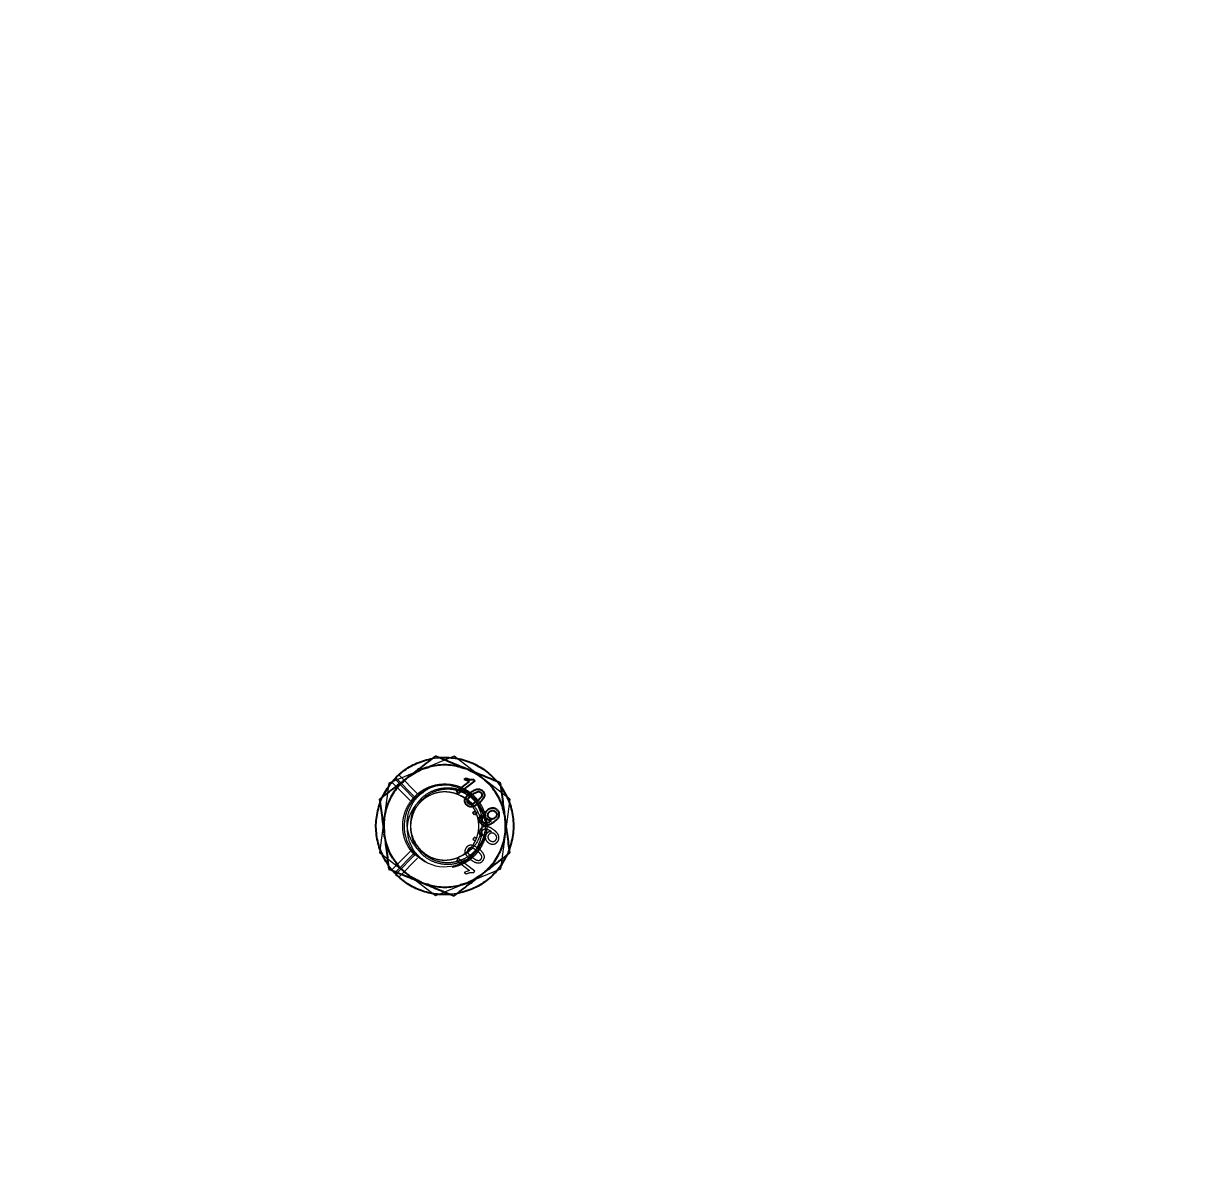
# Model space of a CAD drawing. Header units: millimetres. Extents: x 861 to 27901, y 673 to 17923.
# Drawn here: x 10278 to 10508.9, y 6345.8 to 6566.1 of the extents above; entities that cross this region are included whole.
import ezdxf

# ---------------------------------------------------------------- set-up
doc = ezdxf.new("R2010")
doc.units = ezdxf.units.MM
doc.header["$LTSCALE"] = 33.3
doc.linetypes.add('HIDDEN', pattern=[1.905, 1.27, -0.635])
doc.layers.add('CAPA_1', color=7, linetype='Continuous')
doc.styles.add('SLDTEXTSTYLE0', font='TXT', dxfattribs={"width": 0.75})
doc.dimstyles.new('SLDDIMSTYLE0', dxfattribs={"dimtxt": 66.6, "dimasz": 66.6, "dimexe": 0, "dimexo": 0.0625, "dimgap": 16.65, "dimtad": 2, "dimdec": 0, "dimlfac": 1.261261, "dimrnd": 1e-09, "dimzin": 12, "dimdsep": 46, "dimtxsty": 'SLDTEXTSTYLE0', "dimsah": 1, "dimcen": 0.09, "dimadec": 0, "dimazin": 3, "dimtfac": 1, "dimtdec": 0, "dimtofl": 0, "dimtmove": 0, "dimatfit": 3, "dimfxl": 1, "dimfrac": 2, "dimtolj": 1, "dimtzin": 12, "dimarcsym": 0})

# ---------------------------------------------------------------- blocks, each defined once
blk = doc.blocks.new('_D_13')
at = {"layer": 'CAPA_1', "transparency": 16777216}
for p, q in [((9823.17, 6912.25), (14695.32, 6912.25)), ((14662.02, 6912.25), (14662.02, 5357.98)), ((14240.18, 5357.98), (14695.32, 5357.98))]:
    blk.add_line(p, q, dxfattribs=at)
for points in [[(14662.02, 6912.25), (14651.77, 6845.65), (14672.27, 6845.65)], [(14662.02, 5357.98), (14672.27, 5424.58), (14651.77, 5424.58)]]:
    blk.add_solid(points, dxfattribs=at)
at = {"layer": 'CAPA_1', "transparency": 16777216, "insert": (14576.17, 6036.69), "char_height": 66.6, "attachment_point": 1, "rotation": 90, "style": 'SLDTEXTSTYLE0'}
blk.add_mtext('1960', dxfattribs=at)
blk = doc.blocks.new('_D_14')
at = {"layer": 'CAPA_1', "transparency": 16777216}
for p, q in [((9780.88, 6954.54), (9780.88, 7862.55)), ((10855.14, 5883.49), (10855.14, 7862.55)), ((9780.88, 7829.25), (10855.14, 7829.25))]:
    blk.add_line(p, q, dxfattribs=at)
for points in [[(9780.88, 7829.25), (9847.48, 7819.01), (9847.48, 7839.5)], [(10855.14, 7829.25), (10788.54, 7839.5), (10788.54, 7819.01)]]:
    blk.add_solid(points, dxfattribs=at)
at = {"layer": 'CAPA_1', "transparency": 16777216, "insert": (10219.59, 7915.1), "char_height": 66.6, "attachment_point": 1, "style": 'SLDTEXTSTYLE0'}
blk.add_mtext('1355', dxfattribs=at)

msp = doc.modelspace()

# ---------------------------------------------------------------- linework, layer by layer
at = {"color": 1, "linetype": 'HIDDEN', "lineweight": 18}
for p, q in [((10361.88, 6423.36), (10349.18, 6418.13)), ((10357.09, 6422.74), (10357.96, 6422.96)), ((10357.68, 6422.92), (10358.92, 6423.09)), ((10358.23, 6422.99), (10359.56, 6423.07)), ((10372.76, 6414.98), (10361.88, 6423.36)), ((10350.55, 6419.16), (10351.13, 6419.72)), ((10351.13, 6419.72), (10351.6, 6420.06)), ((10354.77, 6415.99), (10351.13, 6419.72)), ((10355.53, 6420.74), (10354.17, 6419.96)), ((10355.53, 6420.74), (10357.01, 6421.14)), ((10349.18, 6418.13), (10347.37, 6404.51)), ((10349.78, 6418.32), (10353.44, 6414.57)), ((10349.94, 6418.44), (10350.32, 6418.92)), ((10350.32, 6418.92), (10353.95, 6415.2)), ((10354.18, 6415.44), (10350.55, 6419.16)), ((10352.73, 6419.08), (10351.73, 6418.09)), ((10367.32, 6419.17), (10368.4, 6418.09)), ((10370.07, 6418.6), (10371.18, 6417.15)), ((10370.28, 6418.4), (10371.04, 6417.41)), ((10347.46, 6414.27), (10347.94, 6415.42)), ((10347.64, 6414.69), (10348.27, 6415.96)), ((10353.95, 6415.2), (10353.45, 6414.52)), ((10354.77, 6415.99), (10354.18, 6415.44)), ((10354.9, 6416.09), (10354.77, 6415.99)), ((10357.68, 6415.95), (10357.53, 6415.87)), ((10365.08, 6415.86), (10364.9, 6416.03)), ((10372.76, 6414.98), (10370.95, 6401.37)), ((10347.34, 6413.71), (10347.55, 6414.47)), ((10348.68, 6412.8), (10348.28, 6411.32)), ((10348.68, 6406.7), (10348.28, 6408.2)), ((10367.19, 6407.63), (10367.55, 6408.01)), ((10367.73, 6407.88), (10367.93, 6408.72)), ((10369.1, 6408.72), (10369.18, 6408.66)), ((10371.85, 6408.18), (10371.45, 6406.7)), ((10354.69, 6405.92), (10355.06, 6405.4)), ((10365.89, 6407.57), (10365.57, 6407.16)), ((10365.57, 6407.16), (10365.99, 6406.84)), ((10366.31, 6407.25), (10365.89, 6407.57)), ((10372.81, 6405.85), (10372.39, 6404.56)), ((10358.25, 6396.14), (10347.37, 6404.51)), ((10349.78, 6401.18), (10353.44, 6404.93)), ((10350.54, 6400.81), (10353.95, 6404.3)), ((10354.18, 6404.05), (10350.88, 6400.67)), ((10354.77, 6403.5), (10351.13, 6399.78)), ((10353.42, 6404.98), (10354.3, 6403.95)), ((10353.95, 6404.3), (10353.44, 6404.93)), ((10362.71, 6403.43), (10362.39, 6403.02)), ((10365.93, 6400.95), (10362.71, 6403.43)), ((10364.61, 6403.3), (10365.14, 6403.68)), ((10372.29, 6404.32), (10371.87, 6403.55)), ((10372.67, 6405.23), (10372.19, 6404.07)), ((10350.62, 6400.28), (10349.06, 6402.13)), ((10349.78, 6401.18), (10349.09, 6402.09)), ((10352.81, 6400.32), (10351.73, 6401.41)), ((10370.95, 6401.37), (10358.25, 6396.14)), ((10362.39, 6403.02), (10364.9, 6401.08)), ((10364.9, 6401.08), (10363.85, 6400.7)), ((10365.73, 6400.68), (10365.93, 6400.95)), ((10364.6, 6398.75), (10363.12, 6398.36)), ((10363.85, 6400.7), (10364.24, 6400.41)), ((10362.52, 6396.6), (10360.69, 6396.42)), ((10362.45, 6396.58), (10361.21, 6396.41))]:
    msp.add_line(p, q, dxfattribs=at)
at = {"color": 7, "linetype": 'Continuous', "lineweight": 25}
for p, q in [((10362.39, 6416.48), (10364.9, 6418.41)), ((10365.93, 6418.55), (10362.71, 6416.07)), ((10363.85, 6418.79), (10364.24, 6419.09)), ((10364.9, 6418.41), (10363.85, 6418.79)), ((10365.73, 6418.82), (10365.93, 6418.55)), ((10362.71, 6416.07), (10362.39, 6416.48)), ((10365.57, 6412.34), (10365.99, 6412.66)), ((10365.99, 6412.66), (10366.31, 6412.25)), ((10365.89, 6411.93), (10365.57, 6412.34)), ((10366.31, 6412.25), (10365.89, 6411.93)), ((10367.19, 6411.87), (10367.55, 6411.49)), ((10369.1, 6410.77), (10369.18, 6410.84)), ((10350.32, 6400.58), (10349.78, 6401.18)), ((10350.32, 6400.58), (10350.54, 6400.81)), ((10350.55, 6400.33), (10350.88, 6400.67))]:
    msp.add_line(p, q, dxfattribs=at)
at = {"color": 1, "linetype": 'HIDDEN', "lineweight": 18}
msp.add_arc((10360.07, 6409.75), 7.93, 37.5876, 307.5876, dxfattribs=at)
at = {"color": 7, "linetype": 'Continuous', "lineweight": 25}
for points in [[(10347.94, 6415.42), (10348.46, 6416.36), (10349.49, 6418.22), (10351.83, 6420.45), (10354.58, 6422.14), (10356.65, 6422.66), (10357.68, 6422.92)], [(10364.6, 6420.74), (10363.61, 6421.07), (10361.63, 6421.71), (10358.48, 6421.66), (10355.42, 6420.89), (10353.68, 6419.74), (10352.81, 6419.17)], [(10358.92, 6423.09), (10359.98, 6423.11), (10362.12, 6423.14), (10365.21, 6422.23), (10368.05, 6420.7), (10369.54, 6419.17), (10370.28, 6418.4)], [(10371.85, 6411.32), (10371.64, 6412.34), (10371.21, 6414.38), (10369.58, 6417.08), (10367.39, 6419.34), (10365.53, 6420.27), (10364.6, 6420.74)], [(10352.81, 6419.17), (10352.04, 6418.48), (10350.49, 6417.09), (10348.96, 6414.33), (10348.1, 6411.3), (10348.22, 6409.22), (10348.28, 6408.18)], [(10371.04, 6417.41), (10371.59, 6416.5), (10372.69, 6414.67), (10373.45, 6411.53), (10373.54, 6408.31), (10372.96, 6406.25), (10372.67, 6405.23)], [(10349.09, 6402.09), (10348.54, 6403), (10347.44, 6404.83), (10346.68, 6407.97), (10346.59, 6411.19), (10347.17, 6413.24), (10347.46, 6414.27)], [(10367.32, 6400.32), (10368.09, 6401.02), (10369.64, 6402.41), (10371.17, 6405.17), (10372.03, 6408.2), (10371.91, 6410.28), (10371.85, 6411.32)], [(10355.53, 6398.75), (10354.6, 6399.22), (10352.74, 6400.16), (10350.55, 6402.42), (10348.92, 6405.12), (10348.49, 6407.16), (10348.28, 6408.18)], [(10372.19, 6404.07), (10371.67, 6403.14), (10370.64, 6401.27), (10368.3, 6399.05), (10365.55, 6397.36), (10363.48, 6396.84), (10362.45, 6396.58)], [(10361.21, 6396.41), (10360.23, 6396.39), (10358.27, 6396.34), (10355.41, 6397.1), (10352.74, 6398.38), (10351.28, 6399.68), (10350.55, 6400.33)], [(10355.53, 6398.75), (10356.52, 6398.43), (10358.5, 6397.78), (10361.65, 6397.84), (10364.71, 6398.61), (10366.45, 6399.75), (10367.32, 6400.32)]]:
    msp.add_open_spline(points, degree=3, dxfattribs=at)
for points, knots in [([(10358.25, 6423.36), (10357.3, 6422.63), (10355.52, 6421.26), (10353.67, 6419.84), (10352.81, 6419.17)], [0, 0, 0, 0, 0.532771, 1, 1, 1, 1]), ([(10364.6, 6420.74), (10363.59, 6421.16), (10361.44, 6422.04), (10359.36, 6422.9), (10358.25, 6423.36)], [0, 0, 0, 0, 0.467229, 1, 1, 1, 1]), ([(10370.95, 6418.13), (10369.84, 6418.58), (10367.76, 6419.44), (10365.6, 6420.33), (10364.6, 6420.74)], [0, 0, 0, 0, 0.532771, 1, 1, 1, 1]), ([(10352.81, 6419.17), (10351.95, 6418.51), (10350.11, 6417.09), (10348.32, 6415.72), (10347.37, 6414.98)], [0, 0, 0, 0, 0.467229, 1, 1, 1, 1]), ([(10364.24, 6419.09), (10364.47, 6418.98), (10364.95, 6418.78), (10365.47, 6418.8), (10365.73, 6418.82)], [0, 0, 0, 0, 0.500866, 1, 1, 1, 1]), ([(10371.85, 6411.32), (10371.71, 6412.4), (10371.4, 6414.7), (10371.11, 6416.94), (10370.95, 6418.13)], [0, 0, 0, 0, 0.467229, 1, 1, 1, 1]), ([(10347.37, 6414.98), (10347.53, 6413.8), (10347.83, 6411.56), (10348.13, 6409.26), (10348.28, 6408.18)], [0, 0, 0, 0, 0.532771, 1, 1, 1, 1]), ([(10364.26, 6413.96), (10364.16, 6414.11), (10364.02, 6414.33), (10363.99, 6414.63), (10363.99, 6414.8), (10364.01, 6414.88), (10364.01, 6414.92)], [0, 0, 0, 0, 0.498795, 0.749148, 0.874576, 1, 1, 1, 1]), ([(10364.01, 6414.92), (10364.07, 6415.06), (10364.17, 6415.33), (10364.54, 6415.79), (10364.87, 6416.07), (10365.1, 6416.26)], [0, 0, 0, 0, 0.249754, 0.499871, 1, 1, 1, 1]), ([(10364.63, 6414.25), (10364.59, 6414.32), (10364.5, 6414.46), (10364.49, 6414.72), (10364.55, 6414.96), (10364.83, 6415.38), (10365.15, 6415.64), (10365.41, 6415.84)], [0, 0, 0, 0, 0.124696, 0.249462, 0.374432, 0.499637, 1, 1, 1, 1]), ([(10365.1, 6416.26), (10365.28, 6416.39), (10365.65, 6416.66), (10366.19, 6416.91), (10366.65, 6416.97), (10367, 6416.91), (10367.3, 6416.74), (10367.45, 6416.57), (10367.53, 6416.48)], [0, 0, 0, 0, 0.250482, 0.500346, 0.631705, 0.750221, 0.874987, 1, 1, 1, 1]), ([(10365.41, 6415.84), (10365.6, 6415.98), (10365.87, 6416.17), (10366.27, 6416.39), (10366.49, 6416.43), (10366.6, 6416.46)], [0, 0, 0, 0, 0.500372, 0.750515, 1, 1, 1, 1]), ([(10367.15, 6416.2), (10367.2, 6416.13), (10367.28, 6415.99), (10367.3, 6415.73), (10367.24, 6415.49), (10366.96, 6415.07), (10366.63, 6414.81), (10366.37, 6414.6)], [0, 0, 0, 0, 0.1247447, 0.2494838, 0.3744708, 0.4996481, 1, 1, 1, 1]), ([(10366.6, 6416.46), (10366.65, 6416.46), (10366.76, 6416.45), (10366.91, 6416.4), (10367.05, 6416.32), (10367.12, 6416.24), (10367.15, 6416.2)], [0, 0, 0, 0, 0.2501585, 0.5001556, 0.7500324, 1, 1, 1, 1]), ([(10367.53, 6416.48), (10367.59, 6416.38), (10367.72, 6416.19), (10367.81, 6415.85), (10367.78, 6415.5), (10367.49, 6414.87), (10367.04, 6414.49), (10366.69, 6414.19)], [0, 0, 0, 0, 0.125373, 0.250644, 0.375698, 0.501113, 1, 1, 1, 1]), ([(10366.69, 6414.19), (10366.5, 6414.05), (10366.13, 6413.78), (10365.6, 6413.54), (10365.14, 6413.48), (10364.79, 6413.53), (10364.48, 6413.7), (10364.33, 6413.88), (10364.26, 6413.96)], [0, 0, 0, 0, 0.250476, 0.500347, 0.625768, 0.750176, 0.87497, 1, 1, 1, 1]), ([(10366.37, 6414.6), (10366.1, 6414.4), (10365.77, 6414.15), (10365.3, 6413.99), (10365.05, 6414), (10364.8, 6414.07), (10364.69, 6414.19), (10364.63, 6414.25)], [0, 0, 0, 0, 0.50041, 0.625613, 0.75058, 0.875344, 1, 1, 1, 1]), ([(10368.19, 6411.25), (10368.15, 6411.32), (10368.05, 6411.45), (10367.98, 6411.69), (10367.95, 6411.93), (10367.98, 6412.17), (10368.06, 6412.41), (10368.22, 6412.7), (10368.4, 6412.86), (10368.53, 6412.97)], [0, 0, 0, 0, 0.125074, 0.250064, 0.373261, 0.500199, 0.624296, 0.750369, 1, 1, 1, 1]), ([(10368.66, 6411.41), (10368.6, 6411.5), (10368.51, 6411.64), (10368.48, 6411.85), (10368.48, 6412.01), (10368.52, 6412.16), (10368.62, 6412.36), (10368.74, 6412.46), (10368.82, 6412.54)], [0, 0, 0, 0, 0.249521, 0.373851, 0.499889, 0.624096, 0.750315, 1, 1, 1, 1]), ([(10368.53, 6412.97), (10368.67, 6413.06), (10368.89, 6413.21), (10369.22, 6413.29), (10369.49, 6413.29), (10369.74, 6413.25), (10370.06, 6413.12), (10370.24, 6412.93), (10370.36, 6412.8)], [0, 0, 0, 0, 0.2498689, 0.3764535, 0.5003477, 0.6272386, 0.7508241, 1, 1, 1, 1]), ([(10368.82, 6412.54), (10368.92, 6412.6), (10369.11, 6412.73), (10369.4, 6412.77), (10369.62, 6412.74), (10369.84, 6412.66), (10369.96, 6412.54), (10370.03, 6412.45)], [0, 0, 0, 0, 0.25025, 0.499842, 0.629576, 0.750665, 1, 1, 1, 1]), ([(10370.36, 6412.8), (10370.42, 6412.71), (10370.55, 6412.52), (10370.63, 6412.19), (10370.63, 6411.85), (10370.51, 6411.41), (10370.16, 6410.95), (10369.82, 6410.67), (10369.64, 6410.53)], [0, 0, 0, 0, 0.125064, 0.25009, 0.37511, 0.500169, 0.749441, 1, 1, 1, 1]), ([(10370.03, 6412.45), (10370.09, 6412.36), (10370.18, 6412.22), (10370.2, 6412), (10370.18, 6411.84), (10370.13, 6411.68), (10370.02, 6411.5), (10369.89, 6411.39), (10369.81, 6411.32)], [0, 0, 0, 0, 0.249017, 0.372138, 0.499365, 0.623562, 0.749893, 1, 1, 1, 1]), ([(10367.05, 6410.34), (10366.97, 6410.46), (10366.85, 6410.64), (10366.79, 6410.92), (10366.79, 6411.21), (10366.9, 6411.55), (10367.09, 6411.77), (10367.19, 6411.87)], [0, 0, 0, 0, 0.249859, 0.375718, 0.500481, 0.749846, 1, 1, 1, 1]), ([(10369.64, 6410.53), (10369.44, 6410.39), (10369.05, 6410.1), (10368.47, 6409.85), (10367.98, 6409.81), (10367.62, 6409.89), (10367.29, 6410.07), (10367.13, 6410.25), (10367.05, 6410.34)], [0, 0, 0, 0, 0.250485, 0.500119, 0.627899, 0.750092, 0.874994, 1, 1, 1, 1]), ([(10367.55, 6411.49), (10367.49, 6411.42), (10367.38, 6411.29), (10367.3, 6411.1), (10367.3, 6410.95), (10367.32, 6410.82), (10367.36, 6410.71), (10367.41, 6410.64), (10367.44, 6410.61)], [0, 0, 0, 0, 0.2764768, 0.499318, 0.6237184, 0.7494962, 0.8747562, 1, 1, 1, 1]), ([(10367.44, 6410.61), (10367.49, 6410.55), (10367.59, 6410.43), (10367.81, 6410.33), (10368.04, 6410.29), (10368.51, 6410.39), (10368.84, 6410.61), (10369.1, 6410.77)], [0, 0, 0, 0, 0.1252073, 0.25031, 0.3753386, 0.5006201, 1, 1, 1, 1]), ([(10369.18, 6410.84), (10369.09, 6410.83), (10368.9, 6410.83), (10368.63, 6410.91), (10368.38, 6411.04), (10368.25, 6411.18), (10368.19, 6411.25)], [0, 0, 0, 0, 0.2489432, 0.4994503, 0.7502849, 1, 1, 1, 1]), ([(10369.81, 6411.32), (10369.72, 6411.26), (10369.58, 6411.17), (10369.37, 6411.11), (10369.21, 6411.1), (10369.05, 6411.13), (10368.85, 6411.21), (10368.74, 6411.33), (10368.66, 6411.41)], [0, 0, 0, 0, 0.249976, 0.378222, 0.500342, 0.627452, 0.750811, 1, 1, 1, 1]), ([(10372.76, 6404.51), (10372.6, 6405.7), (10372.3, 6407.94), (10372, 6410.24), (10371.85, 6411.32)], [0, 0, 0, 0, 0.5327709, 1, 1, 1, 1]), ([(10348.28, 6408.18), (10348.42, 6407.1), (10348.73, 6404.79), (10349.02, 6402.56), (10349.18, 6401.37)], [0, 0, 0, 0, 0.467229, 1, 1, 1, 1]), ([(10367.32, 6400.32), (10368.18, 6400.99), (10370.02, 6402.41), (10371.81, 6403.78), (10372.76, 6404.51)], [0, 0, 0, 0, 0.467229, 1, 1, 1, 1]), ([(10349.18, 6401.37), (10350.29, 6400.91), (10352.38, 6400.06), (10354.53, 6399.17), (10355.53, 6398.75)], [0, 0, 0, 0, 0.532771, 1, 1, 1, 1]), ([(10355.53, 6398.75), (10356.54, 6398.34), (10358.69, 6397.45), (10360.77, 6396.59), (10361.88, 6396.14)], [0, 0, 0, 0, 0.4672291, 1, 1, 1, 1]), ([(10361.88, 6396.14), (10362.83, 6396.87), (10364.61, 6398.24), (10366.46, 6399.66), (10367.32, 6400.32)], [0, 0, 0, 0, 0.532771, 1, 1, 1, 1])]:
    msp.add_open_spline(points, degree=3, knots=knots, dxfattribs=at)
at = {"color": 1, "linetype": 'HIDDEN', "lineweight": 18}
for points, knots in [([(10363.12, 6421.14), (10363.65, 6421.06), (10364.22, 6420.98), (10364.7, 6420.69), (10364.74, 6420.67)], [0, 0, 0, 0, 0.928699, 1, 1, 1, 1]), ([(10353.48, 6410.62), (10353.53, 6411.08), (10353.63, 6412), (10354.24, 6413.57), (10355.36, 6415.14), (10357.1, 6416.43), (10359.08, 6417.14), (10361.18, 6417.28), (10363.24, 6416.82), (10365.03, 6415.9), (10365.94, 6414.99), (10366.35, 6414.59)], [0, 0, 0, 0, 0.081677, 0.161349, 0.291035, 0.413148, 0.534221, 0.654764, 0.776345, 0.898838, 1, 1, 1, 1]), ([(10362.92, 6417.15), (10363.74, 6416.65), (10365.15, 6415.81), (10366.63, 6413.73), (10367.35, 6411.74), (10367.33, 6410.35), (10367.32, 6409.85)], [0, 0, 0, 0, 0.314695, 0.54128, 0.834453, 1, 1, 1, 1]), ([(10356.43, 6404.19), (10356.08, 6404.35), (10354.96, 6404.87), (10353.63, 6406.58), (10352.71, 6408.95), (10352.7, 6411.51), (10353.46, 6413.69), (10354.8, 6415.63), (10356.07, 6416.48), (10356.83, 6416.99)], [0, 0, 0, 0, 0.073226, 0.23471, 0.3941, 0.554574, 0.712039, 0.827456, 1, 1, 1, 1]), ([(10357.23, 6415.72), (10356.6, 6415.44), (10355.18, 6414.83), (10353.63, 6412.93), (10352.71, 6410.55), (10352.7, 6407.99), (10353.46, 6405.81), (10354.8, 6403.86), (10356.07, 6403.02), (10356.83, 6402.51)], [0, 0, 0, 0, 0.123454, 0.276185, 0.426937, 0.578714, 0.727646, 0.836807, 1, 1, 1, 1]), ([(10354.8, 6405.7), (10355, 6405.46), (10355.49, 6404.88), (10356.2, 6404.33), (10356.85, 6403.93), (10357.3, 6403.7), (10357.89, 6403.46), (10358.32, 6403.34), (10358.56, 6403.28), (10358.57, 6403.28), (10358.57, 6403.28), (10358.57, 6403.28), (10358.57, 6403.28), (10358.57, 6403.28), (10358.58, 6403.28), (10358.59, 6403.27), (10358.62, 6403.27), (10358.69, 6403.25), (10358.9, 6403.21), (10359.62, 6403.09), (10360.43, 6403.09), (10361.21, 6403.2), (10361.67, 6403.3), (10362.17, 6403.44), (10362.62, 6403.61), (10362.89, 6403.74), (10363.16, 6403.87), (10363.51, 6404.06), (10363.98, 6404.38), (10364.43, 6404.73), (10364.82, 6405.11), (10365.2, 6405.53), (10365.6, 6406.05), (10365.9, 6406.55), (10366.06, 6406.89), (10366.19, 6407.17), (10366.34, 6407.54), (10366.5, 6408.08), (10366.62, 6408.64), (10366.7, 6409.24), (10366.72, 6409.84), (10366.68, 6410.39), (10366.62, 6410.86), (10366.55, 6411.2), (10366.5, 6411.4), (10366.43, 6411.65), (10366.31, 6412.02), (10366.11, 6412.52), (10365.89, 6412.95), (10365.68, 6413.31), (10365.33, 6413.81), (10364.79, 6414.46), (10364, 6415.14), (10363.21, 6415.62), (10362.48, 6415.95), (10361.78, 6416.18), (10361.08, 6416.32), (10360.36, 6416.4), (10359.13, 6416.39), (10357.37, 6415.97), (10355.45, 6414.69), (10354.01, 6412.85), (10353.66, 6411.36), (10353.48, 6410.62)], [0, 0, 0, 0, 0.025018, 0.062505, 0.073457, 0.087536, 0.104741, 0.12507, 0.12508, 0.125088, 0.125103, 0.125129, 0.125176, 0.125264, 0.125429, 0.125753, 0.126422, 0.127908, 0.131491, 0.144058, 0.187539, 0.197474, 0.209566, 0.225509, 0.240805, 0.248969, 0.250106, 0.265748, 0.281391, 0.297034, 0.312676, 0.325838, 0.344007, 0.365974, 0.374124, 0.375253, 0.390902, 0.40655, 0.422199, 0.437847, 0.456199, 0.471384, 0.483402, 0.495485, 0.499868, 0.500438, 0.516867, 0.531646, 0.544773, 0.556248, 0.566071, 0.595236, 0.625559, 0.651348, 0.670843, 0.691621, 0.711565, 0.729805, 0.750654, 0.81299, 0.875327, 0.937663, 1, 1, 1, 1]), ([(10367.93, 6410.79), (10367.83, 6411.16), (10367.65, 6411.9), (10367.22, 6412.84), (10366.72, 6413.68), (10366.13, 6414.43), (10365.2, 6415.35), (10364.22, 6415.99), (10363.36, 6416.37), (10362.88, 6416.55), (10362.36, 6416.7), (10361.34, 6416.92), (10359.8, 6416.96), (10357.86, 6416.45), (10356.29, 6415.58), (10355.61, 6414.73), (10355.36, 6414.42)], [0, 0, 0, 0, 0.0699533, 0.1399172, 0.1901927, 0.2485513, 0.3148798, 0.4302468, 0.4592136, 0.4882059, 0.5242061, 0.559732, 0.6792738, 0.8024253, 0.9266766, 1, 1, 1, 1]), ([(10362.92, 6402.35), (10363.74, 6402.84), (10365.15, 6403.69), (10366.64, 6405.77), (10367.33, 6407.82), (10367.41, 6410.12), (10366.8, 6412.38), (10365.48, 6414.18), (10364.04, 6415.28), (10363.2, 6415.64), (10362.78, 6415.81)], [0, 0, 0, 0, 0.165815, 0.285204, 0.439678, 0.538055, 0.684865, 0.841009, 0.920503, 1, 1, 1, 1]), ([(10371.45, 6412.8), (10371.65, 6412.3), (10371.87, 6411.77), (10371.86, 6411.2), (10371.86, 6411.16)], [0, 0, 0, 0, 0.928699, 1, 1, 1, 1]), ([(10353.48, 6408.88), (10353.53, 6408.41), (10353.63, 6407.49), (10354.24, 6405.93), (10355.36, 6404.36), (10357.1, 6403.07), (10359.08, 6402.36), (10361.18, 6402.22), (10363.24, 6402.68), (10365.03, 6403.6), (10365.94, 6404.5), (10366.35, 6404.91)], [0, 0, 0, 0, 0.081677, 0.16135, 0.291036, 0.413148, 0.534221, 0.654765, 0.776346, 0.898839, 1, 1, 1, 1]), ([(10367.93, 6408.71), (10367.83, 6408.34), (10367.65, 6407.6), (10367.22, 6406.65), (10366.72, 6405.82), (10366.13, 6405.06), (10365.2, 6404.15), (10364.22, 6403.51), (10363.36, 6403.13), (10362.88, 6402.95), (10362.36, 6402.79), (10361.34, 6402.58), (10359.8, 6402.54), (10357.85, 6403.04), (10356.06, 6404.09), (10355.22, 6405.16), (10354.8, 6405.7)], [0, 0, 0, 0, 0.066556, 0.133122, 0.180956, 0.23648, 0.299587, 0.409351, 0.436911, 0.464495, 0.498747, 0.532548, 0.646284, 0.763454, 0.881671, 1, 1, 1, 1]), ([(10367.32, 6409.64), (10367.17, 6408.82), (10366.84, 6407.11), (10365.47, 6405.32), (10364.04, 6404.21), (10363.2, 6403.86), (10362.78, 6403.69)], [0, 0, 0, 0, 0.315902, 0.654861, 0.827426, 1, 1, 1, 1]), ([(10367.93, 6408.71), (10367.83, 6408.2), (10367.64, 6407.18), (10367.14, 6406.12), (10366.73, 6405.45), (10366.52, 6405.13), (10366.28, 6404.82), (10366.08, 6404.58), (10365.89, 6404.37), (10365.54, 6403.99), (10365.18, 6403.7), (10364.9, 6403.47)], [0, 0, 0, 0, 0.249952, 0.499906, 0.562471, 0.625034, 0.687596, 0.750157, 0.77567, 0.825835, 1, 1, 1, 1]), ([(10367.05, 6409.16), (10366.97, 6409.04), (10366.85, 6408.86), (10366.79, 6408.58), (10366.79, 6408.29), (10366.9, 6407.94), (10367.09, 6407.73), (10367.19, 6407.63)], [0, 0, 0, 0, 0.249859, 0.375956, 0.500482, 0.749847, 1, 1, 1, 1]), ([(10367.05, 6409.16), (10366.97, 6409.04), (10366.85, 6408.86), (10366.79, 6408.58), (10366.79, 6408.29), (10366.9, 6407.94), (10367.09, 6407.73), (10367.19, 6407.63)], [0, 0, 0, 0, 0.249859, 0.375718, 0.500481, 0.749846, 1, 1, 1, 1]), ([(10369.64, 6408.97), (10369.44, 6409.11), (10369.05, 6409.4), (10368.47, 6409.65), (10367.98, 6409.69), (10367.62, 6409.61), (10367.29, 6409.43), (10367.13, 6409.25), (10367.05, 6409.16)], [0, 0, 0, 0, 0.250485, 0.500118, 0.62804, 0.750092, 0.874994, 1, 1, 1, 1]), ([(10367.55, 6408.01), (10367.49, 6408.08), (10367.38, 6408.2), (10367.3, 6408.4), (10367.3, 6408.55), (10367.32, 6408.72), (10367.39, 6408.82), (10367.44, 6408.89)], [0, 0, 0, 0, 0.277074, 0.499914, 0.624834, 0.750381, 1, 1, 1, 1]), ([(10367.55, 6408.01), (10367.49, 6408.08), (10367.38, 6408.2), (10367.3, 6408.4), (10367.3, 6408.55), (10367.32, 6408.67), (10367.36, 6408.79), (10367.41, 6408.86), (10367.44, 6408.89)], [0, 0, 0, 0, 0.276477, 0.499318, 0.623718, 0.749496, 0.874756, 1, 1, 1, 1]), ([(10367.44, 6408.89), (10367.49, 6408.95), (10367.59, 6409.07), (10367.81, 6409.17), (10368.04, 6409.21), (10368.51, 6409.1), (10368.84, 6408.89), (10369.1, 6408.72)], [0, 0, 0, 0, 0.125207, 0.25031, 0.375339, 0.50062, 1, 1, 1, 1]), ([(10368.19, 6408.25), (10368.15, 6408.18), (10368.05, 6408.04), (10367.98, 6407.81), (10367.95, 6407.57), (10367.98, 6407.32), (10368.06, 6407.09), (10368.22, 6406.8), (10368.4, 6406.64), (10368.53, 6406.53)], [0, 0, 0, 0, 0.125074, 0.250064, 0.373261, 0.500199, 0.624296, 0.750369, 1, 1, 1, 1]), ([(10368.19, 6408.25), (10368.17, 6408.21), (10368.12, 6408.15), (10368.04, 6408), (10367.98, 6407.81), (10367.95, 6407.57), (10367.98, 6407.32), (10368.06, 6407.09), (10368.22, 6406.8), (10368.4, 6406.64), (10368.53, 6406.53)], [0, 0, 0, 0, 0.062611, 0.125226, 0.250194, 0.373586, 0.500286, 0.62458, 0.750412, 1, 1, 1, 1]), ([(10369.18, 6408.66), (10369.09, 6408.66), (10368.9, 6408.67), (10368.63, 6408.59), (10368.38, 6408.46), (10368.25, 6408.32), (10368.19, 6408.25)], [0, 0, 0, 0, 0.248943, 0.49945, 0.750285, 1, 1, 1, 1]), ([(10369.18, 6408.66), (10369.09, 6408.66), (10368.9, 6408.67), (10368.63, 6408.59), (10368.38, 6408.46), (10368.25, 6408.32), (10368.19, 6408.25)], [0, 0, 0, 0, 0.24954, 0.50198, 0.751372, 1, 1, 1, 1]), ([(10368.66, 6408.09), (10368.6, 6408), (10368.51, 6407.86), (10368.48, 6407.65), (10368.48, 6407.49), (10368.52, 6407.33), (10368.62, 6407.14), (10368.74, 6407.03), (10368.82, 6406.96)], [0, 0, 0, 0, 0.249521, 0.373851, 0.499889, 0.624096, 0.750315, 1, 1, 1, 1]), ([(10368.66, 6408.09), (10368.6, 6408), (10368.51, 6407.86), (10368.48, 6407.65), (10368.48, 6407.49), (10368.52, 6407.33), (10368.62, 6407.14), (10368.74, 6407.03), (10368.82, 6406.96)], [0, 0, 0, 0, 0.2495203, 0.3735284, 0.4998884, 0.6237899, 0.7503157, 1, 1, 1, 1]), ([(10369.81, 6408.18), (10369.72, 6408.24), (10369.58, 6408.33), (10369.37, 6408.39), (10369.21, 6408.4), (10369.05, 6408.37), (10368.85, 6408.29), (10368.74, 6408.17), (10368.66, 6408.09)], [0, 0, 0, 0, 0.249977, 0.377915, 0.500342, 0.627106, 0.750811, 1, 1, 1, 1]), ([(10369.81, 6408.18), (10369.72, 6408.24), (10369.58, 6408.33), (10369.37, 6408.39), (10369.21, 6408.4), (10369.05, 6408.37), (10368.85, 6408.29), (10368.74, 6408.17), (10368.66, 6408.09)], [0, 0, 0, 0, 0.249976, 0.378222, 0.500342, 0.627452, 0.750811, 1, 1, 1, 1]), ([(10370.36, 6406.7), (10370.42, 6406.79), (10370.55, 6406.98), (10370.63, 6407.31), (10370.63, 6407.65), (10370.51, 6408.08), (10370.16, 6408.55), (10369.82, 6408.83), (10369.64, 6408.97)], [0, 0, 0, 0, 0.125064, 0.25009, 0.37511, 0.500169, 0.749441, 1, 1, 1, 1]), ([(10370.03, 6407.05), (10370.09, 6407.14), (10370.18, 6407.28), (10370.2, 6407.5), (10370.18, 6407.66), (10370.13, 6407.81), (10370.02, 6408), (10369.89, 6408.11), (10369.81, 6408.18)], [0, 0, 0, 0, 0.249017, 0.371845, 0.499365, 0.623226, 0.749892, 1, 1, 1, 1]), ([(10364.26, 6405.53), (10364.17, 6405.39), (10364.03, 6405.17), (10363.98, 6404.83), (10364, 6404.66), (10364.01, 6404.57)], [0, 0, 0, 0, 0.499036, 0.74951, 1, 1, 1, 1]), ([(10364.26, 6405.53), (10364.16, 6405.39), (10364.02, 6405.17), (10363.99, 6404.87), (10363.99, 6404.7), (10364.01, 6404.61), (10364.01, 6404.57)], [0, 0, 0, 0, 0.498795, 0.749148, 0.874576, 1, 1, 1, 1]), ([(10366.69, 6405.31), (10366.5, 6405.45), (10366.13, 6405.72), (10365.6, 6405.96), (10365.14, 6406.02), (10364.79, 6405.97), (10364.48, 6405.79), (10364.33, 6405.62), (10364.26, 6405.53)], [0, 0, 0, 0, 0.250472, 0.500339, 0.626188, 0.75018, 0.874972, 1, 1, 1, 1]), ([(10366.69, 6405.31), (10366.5, 6405.45), (10366.13, 6405.72), (10365.6, 6405.96), (10365.14, 6406.02), (10364.79, 6405.97), (10364.48, 6405.79), (10364.33, 6405.62), (10364.26, 6405.53)], [0, 0, 0, 0, 0.250476, 0.500347, 0.625768, 0.750176, 0.87497, 1, 1, 1, 1]), ([(10366.37, 6404.9), (10366.1, 6405.1), (10365.77, 6405.34), (10365.3, 6405.51), (10365.05, 6405.5), (10364.8, 6405.43), (10364.69, 6405.31), (10364.63, 6405.25)], [0, 0, 0, 0, 0.50041, 0.625613, 0.75058, 0.875344, 1, 1, 1, 1]), ([(10368.53, 6406.53), (10368.67, 6406.43), (10368.89, 6406.29), (10369.22, 6406.21), (10369.49, 6406.2), (10369.74, 6406.25), (10370.06, 6406.38), (10370.24, 6406.57), (10370.36, 6406.7)], [0, 0, 0, 0, 0.249869, 0.376654, 0.500348, 0.627459, 0.750824, 1, 1, 1, 1]), ([(10368.82, 6406.96), (10368.92, 6406.9), (10369.11, 6406.77), (10369.4, 6406.73), (10369.62, 6406.76), (10369.84, 6406.84), (10369.96, 6406.96), (10370.03, 6407.05)], [0, 0, 0, 0, 0.25025, 0.499841, 0.629288, 0.750666, 1, 1, 1, 1]), ([(10364.01, 6404.57), (10364.07, 6404.44), (10364.17, 6404.17), (10364.54, 6403.71), (10364.87, 6403.43), (10365.1, 6403.24)], [0, 0, 0, 0, 0.249754, 0.499871, 1, 1, 1, 1]), ([(10364.63, 6405.25), (10364.59, 6405.18), (10364.5, 6405.03), (10364.49, 6404.78), (10364.55, 6404.53), (10364.83, 6404.12), (10365.15, 6403.86), (10365.41, 6403.65)], [0, 0, 0, 0, 0.124696, 0.249462, 0.374432, 0.499637, 1, 1, 1, 1]), ([(10365.1, 6403.24), (10365.28, 6403.11), (10365.65, 6402.84), (10366.19, 6402.59), (10366.65, 6402.53), (10367, 6402.59), (10367.3, 6402.76), (10367.45, 6402.93), (10367.53, 6403.02)], [0, 0, 0, 0, 0.250482, 0.500345, 0.631866, 0.750221, 0.874987, 1, 1, 1, 1]), ([(10365.41, 6403.65), (10365.6, 6403.52), (10365.87, 6403.32), (10366.27, 6403.11), (10366.49, 6403.06), (10366.6, 6403.04)], [0, 0, 0, 0, 0.500372, 0.750515, 1, 1, 1, 1]), ([(10367.15, 6403.3), (10367.2, 6403.37), (10367.28, 6403.51), (10367.3, 6403.77), (10367.24, 6404.01), (10366.96, 6404.43), (10366.63, 6404.69), (10366.37, 6404.9)], [0, 0, 0, 0, 0.124745, 0.249484, 0.374471, 0.499648, 1, 1, 1, 1]), ([(10366.6, 6403.04), (10366.65, 6403.04), (10366.76, 6403.05), (10366.91, 6403.09), (10367.02, 6403.17), (10367.1, 6403.24), (10367.13, 6403.28), (10367.15, 6403.3)], [0, 0, 0, 0, 0.250055, 0.499949, 0.749722, 0.874857, 1, 1, 1, 1]), ([(10367.53, 6403.02), (10367.59, 6403.11), (10367.72, 6403.3), (10367.81, 6403.65), (10367.78, 6404), (10367.49, 6404.63), (10367.04, 6405.01), (10366.69, 6405.31)], [0, 0, 0, 0, 0.125373, 0.250644, 0.375698, 0.501113, 1, 1, 1, 1]), ([(10368.4, 6401.41), (10368.07, 6400.99), (10367.71, 6400.54), (10367.22, 6400.26), (10367.19, 6400.24)], [0, 0, 0, 0, 0.928699, 1, 1, 1, 1]), ([(10357.01, 6398.36), (10356.48, 6398.44), (10355.91, 6398.52), (10355.43, 6398.81), (10355.39, 6398.83)], [0, 0, 0, 0, 0.928699, 1, 1, 1, 1]), ([(10364.24, 6400.41), (10364.47, 6400.51), (10364.95, 6400.72), (10365.47, 6400.69), (10365.73, 6400.68)], [0, 0, 0, 0, 0.500866, 1, 1, 1, 1])]:
    msp.add_open_spline(points, degree=3, knots=knots, dxfattribs=at)
for points in [[(10353.44, 6404.93), (10353.16, 6405.37), (10352.59, 6406.25), (10352.07, 6407.75), (10351.84, 6409.31), (10351.9, 6410.89), (10352.27, 6412.42), (10352.92, 6413.86), (10353.84, 6415.15), (10354.99, 6416.24), (10356.32, 6417.09), (10357.79, 6417.67), (10359.34, 6417.96), (10360.92, 6417.95), (10362.47, 6417.63), (10363.93, 6417.03), (10365.25, 6416.16), (10366.37, 6415.05), (10367.27, 6413.75), (10367.9, 6412.3), (10368.24, 6410.76), (10368.29, 6409.18), (10368.03, 6407.62), (10367.48, 6406.14), (10366.65, 6404.8), (10365.59, 6403.63), (10364.32, 6402.69), (10362.89, 6402.01), (10361.36, 6401.61), (10359.79, 6401.51), (10358.22, 6401.72), (10356.72, 6402.22), (10355.34, 6402.98), (10354.56, 6403.7), (10354.18, 6404.05)], [(10354.8, 6405.7), (10354.35, 6406.45), (10353.45, 6407.95), (10353.32, 6410.64), (10354.16, 6413.14), (10355.91, 6415.15), (10358.29, 6416.33), (10360.94, 6416.51), (10363.46, 6415.66), (10365.46, 6413.91), (10366.64, 6411.52), (10366.82, 6408.87), (10365.97, 6406.35), (10364.22, 6404.35), (10361.84, 6403.17), (10359.2, 6403), (10356.63, 6403.81), (10355.41, 6405.07), (10354.8, 6405.7)], [(10366.35, 6414.59), (10366.64, 6414.15), (10367.23, 6413.29), (10367.77, 6411.82), (10368.04, 6410.27), (10367.96, 6409.23), (10367.93, 6408.71)], [(10354.8, 6405.7), (10354.56, 6406.06), (10354.06, 6406.78), (10353.62, 6408.02), (10353.38, 6409.31), (10353.45, 6410.18), (10353.48, 6410.62)]]:
    msp.add_open_spline(points, degree=3, dxfattribs=at)

# ---------------------------------------------------------------- dimensions: what is measured, and where the dimension line sits
at = {"layer": 'CAPA_1'}
dim = msp.add_linear_dim(base=(10855.14, 7829.25), p1=(9780.88, 6912.25), p2=(10855.14, 5841.2), dimstyle='SLDDIMSTYLE0', dxfattribs=at)
dim.commit()
dim.dimension.update_dxf_attribs({"geometry": '_D_14', "text_midpoint": (10318.01, 7829.25), "dimtype": 160})
dim = msp.add_linear_dim(base=(14662.02, 5357.98), p1=(9780.88, 6912.25), p2=(14197.89, 5357.98), angle=90, dimstyle='SLDDIMSTYLE0', dxfattribs=at)
dim.commit()
dim.dimension.update_dxf_attribs({"geometry": '_D_13', "text_midpoint": (14662.02, 6135.11), "dimtype": 160})

doc.saveas('drawing.dxf')
